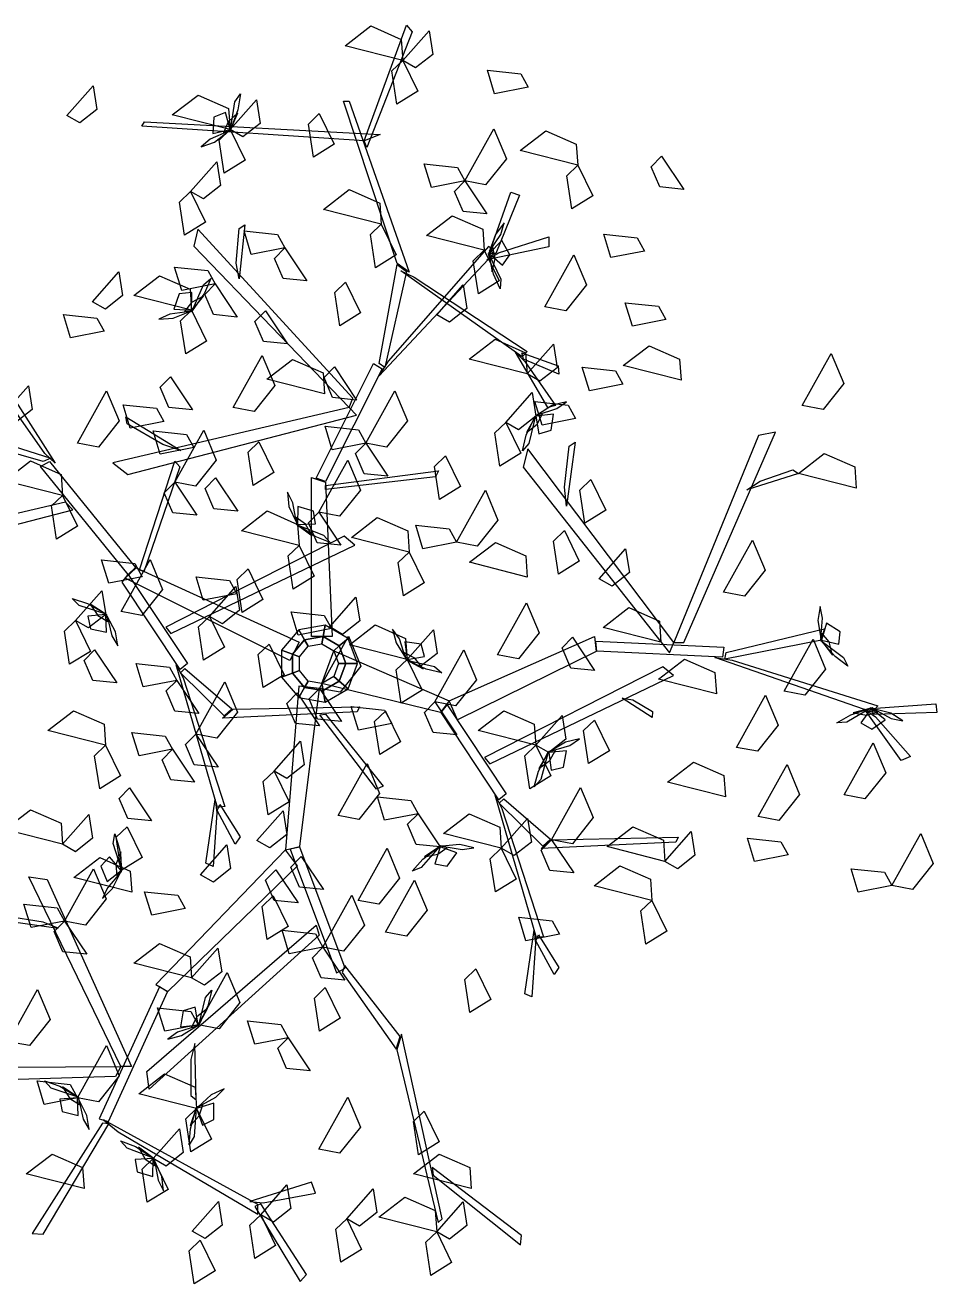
# Model space of a CAD drawing. Extents: x -1.7 to 1.39, y -1.4 to 1.41.
# Drawn here: x -0.645 to 1.392, y -1.399 to 1.412 of the extents above; entities that cross this region are included whole.
import ezdxf

# ---------------------------------------------------------------- set-up
doc = ezdxf.new("R2010")
doc.units = 0
doc.header["$MEASUREMENT"] = 0
doc.layers.get('0').update_dxf_attribs({"linetype": 'CONTINUOUS'})

msp = doc.modelspace()

# ---------------------------------------------------------------- linework, layer by layer
at = {"color": 72, "linetype": 'CONTINUOUS'}
for points in [[(0.1988, 1.3329, 2.6654), (0.0698, 1.3657, 2.6376), (0.1274, 1.4101, 2.6256), (0.1955, 1.3801, 2.6455)], [(0.1988, 1.3329, 2.6654), (0.2576, 1.3995, 2.5972), (0.2661, 1.3467, 2.602), (0.2276, 1.3165, 2.6435)], [(0.1988, 1.3329, 2.5277), (0.2322, 1.2643, 2.4996), (0.1857, 1.2355, 2.5995), (0.1744, 1.3095, 2.5841)], [(0.4787, 1.2734, 3.1374), (0.4038, 1.2586, 3.1093), (0.3879, 1.311, 3.2092), (0.4623, 1.303, 3.1939)], [(-0.5517, 1.2099, 3.562), (-0.4929, 1.2765, 3.4938), (-0.4844, 1.2237, 3.4987), (-0.5229, 1.1935, 3.5402)], [(-0.1869, 1.1786, 2.6654), (-0.316, 1.2114, 2.6376), (-0.2584, 1.2557, 2.6256), (-0.1902, 1.2258, 2.6455)], [(-0.1869, 1.1786, 2.6654), (-0.1282, 1.2452, 2.5972), (-0.1197, 1.1924, 2.602), (-0.1581, 1.1622, 2.6435)], [(0.0123, 1.2145, 2.8345), (0.0457, 1.1459, 2.8064), (-0.0008, 1.1171, 2.9063), (-0.0121, 1.1911, 2.8909)], [(-0.1869, 1.1786, 2.6654), (-0.1535, 1.11, 2.6373), (-0.2001, 1.0812, 2.7372), (-0.2113, 1.1552, 2.7218)], [(0.3376, 1.0642, 2.3349), (0.4024, 1.1805, 2.3071), (0.4305, 1.1135, 2.2951), (0.384, 1.0553, 2.315)], [(0.5899, 1.0991, 3.1099), (0.4608, 1.1319, 3.0821), (0.5184, 1.1762, 3.0701), (0.5866, 1.1462, 3.09)], [(-0.2753, 1.0402, 3.2958), (-0.2166, 1.1068, 3.2276), (-0.208, 1.054, 3.2325), (-0.2465, 1.0238, 3.274)], [(0.3376, 1.0642, 2.3349), (0.2628, 1.0495, 2.3068), (0.2468, 1.1018, 2.4067), (0.3213, 1.0938, 2.3913)], [(0.5899, 1.0991, 3.2476), (0.6233, 1.0305, 3.2195), (0.5767, 1.0017, 3.3194), (0.5655, 1.0757, 3.304)], [(0.7772, 1.119, 2.6417), (0.8265, 1.0452, 2.5735), (0.7733, 1.0505, 2.5784), (0.7539, 1.0954, 2.6198)], [(-0.2753, 1.0402, 2.9653), (-0.2419, 0.9717, 2.9373), (-0.2885, 0.9428, 3.0371), (-0.2997, 1.0169, 3.0218)], [(0.1508, 0.9674, 3.1611), (0.0217, 1.0002, 3.1333), (0.0793, 1.0445, 3.1213), (0.1475, 1.0145, 3.1412)], [(0.3376, 1.0642, 2.3349), (0.387, 0.9903, 2.2667), (0.3337, 0.9956, 2.2716), (0.3144, 1.0406, 2.3131)], [(0.381, 0.9092, 2.8031), (0.2519, 0.942, 2.7753), (0.3095, 0.9863, 2.7633), (0.3777, 0.9563, 2.7832)], [(0.1508, 0.9674, 2.8031), (0.1842, 0.8988, 2.775), (0.1376, 0.87, 2.8749), (0.1264, 0.944, 2.8595)], [(-0.0647, 0.9146, 3.4065), (-0.1395, 0.8999, 3.3784), (-0.1554, 0.9522, 3.4783), (-0.081, 0.9442, 3.4629)], [(0.7388, 0.9075, 2.7794), (0.6639, 0.8928, 2.7513), (0.648, 0.9451, 2.8512), (0.7224, 0.9371, 2.8358)], [(-0.0647, 0.9146, 3.4065), (-0.0153, 0.8407, 3.3383), (-0.0686, 0.846, 3.3432), (-0.0879, 0.8909, 3.3847)], [(0.381, 0.9092, 3.0234), (0.4144, 0.8406, 2.9953), (0.3678, 0.8118, 3.0952), (0.3565, 0.8858, 3.0798)], [(-0.2202, 0.834, 2.3349), (-0.295, 0.8193, 2.3068), (-0.3109, 0.8716, 2.4067), (-0.2365, 0.8636, 2.3913)], [(0.5166, 0.7826, 3.0548), (0.5814, 0.899, 3.027), (0.6095, 0.8319, 3.015), (0.563, 0.7737, 3.0349)], [(-0.4943, 0.7941, 3.1611), (-0.4355, 0.8607, 3.0929), (-0.427, 0.8079, 3.0978), (-0.4655, 0.7777, 3.1393)], [(-0.2729, 0.7751, 3.1611), (-0.402, 0.8079, 3.1333), (-0.3444, 0.8523, 3.1213), (-0.2762, 0.8223, 3.1412)], [(-0.2202, 0.834, 2.3349), (-0.1708, 0.7601, 2.2667), (-0.2241, 0.7654, 2.2716), (-0.2434, 0.8103, 2.3131)], [(0.0712, 0.8379, 3.5437), (0.1046, 0.7693, 3.5156), (0.0581, 0.7405, 3.6155), (0.0468, 0.8145, 3.6001)], [(0.2747, 0.765, 2.8031), (0.3335, 0.8316, 2.7349), (0.342, 0.7788, 2.7398), (0.3035, 0.7486, 2.7812)], [(0.7868, 0.7544, 2.6417), (0.712, 0.7397, 2.6136), (0.6961, 0.7921, 2.7135), (0.7705, 0.784, 2.6981)], [(-0.4685, 0.7282, 1.616), (-0.5433, 0.7134, 1.5879), (-0.5593, 0.7658, 1.6878), (-0.4849, 0.7578, 1.6724)], [(-0.2729, 0.7751, 3.1611), (-0.2395, 0.7065, 3.133), (-0.2861, 0.6777, 3.2329), (-0.2974, 0.7517, 3.2175)], [(-0.1082, 0.7737, 2.6417), (-0.0589, 0.6999, 2.5735), (-0.1121, 0.7052, 2.5784), (-0.1314, 0.7501, 2.6198)], [(0.4766, 0.6331, 3.562), (0.3475, 0.666, 3.5342), (0.4051, 0.7103, 3.5222), (0.4733, 0.6803, 3.5421)], [(0.4766, 0.6331, 3.562), (0.5353, 0.6997, 3.4938), (0.5439, 0.6469, 3.4987), (0.5054, 0.6167, 3.5402)], [(0.8205, 0.6188, 2.9722), (0.6915, 0.6516, 2.9444), (0.7491, 0.6959, 2.9324), (0.8172, 0.6659, 2.9523)], [(1.0914, 0.5621, 3.3155), (1.1562, 0.6785, 3.2877), (1.1843, 0.6114, 3.2757), (1.1378, 0.5532, 3.2956)], [(-0.1798, 0.5579, 3.4065), (-0.115, 0.6743, 3.3787), (-0.0869, 0.6072, 3.3667), (-0.1333, 0.549, 3.3866)], [(0.024, 0.5882, 3.1099), (-0.1051, 0.621, 3.0821), (-0.0475, 0.6654, 3.0701), (0.0207, 0.6354, 3.09)], [(0.0461, 0.6485, 2.6417), (0.0955, 0.5747, 2.5735), (0.0422, 0.58, 2.5784), (0.0229, 0.6249, 2.6198)], [(0.6907, 0.6102, 2.7794), (0.6159, 0.5955, 2.7513), (0.5999, 0.6479, 2.8512), (0.6744, 0.6398, 2.8358)], [(-0.3202, 0.6267, 1.9448), (-0.2708, 0.5529, 1.8765), (-0.3241, 0.5582, 1.8814), (-0.3434, 0.6031, 1.9229)], [(-0.6963, 0.5399, 3.562), (-0.6376, 0.6065, 3.4938), (-0.6291, 0.5537, 3.4987), (-0.6675, 0.5235, 3.5402)], [(-0.5275, 0.4786, 2.4726), (-0.4628, 0.5949, 2.4448), (-0.4347, 0.5279, 2.4328), (-0.4811, 0.4697, 2.4527)], [(0.1163, 0.4786, 2.3349), (0.181, 0.5949, 2.3071), (0.2091, 0.5279, 2.2951), (0.1627, 0.4697, 2.315)], [(0.429, 0.5247, 2.8031), (0.4878, 0.5913, 2.7349), (0.4963, 0.5384, 2.7398), (0.4578, 0.5083, 2.7812)], [(-0.3353, 0.5266, 2.6929), (-0.4101, 0.5119, 2.6648), (-0.426, 0.5643, 2.7647), (-0.3516, 0.5562, 2.7494)], [(0.5849, 0.5334, 2.6417), (0.5101, 0.5187, 2.6136), (0.4941, 0.5711, 2.7135), (0.5686, 0.563, 2.6981)], [(-0.2682, 0.4684, 2.4726), (-0.3431, 0.4537, 2.4445), (-0.359, 0.5061, 2.5444), (-0.2846, 0.498, 2.529)], [(-0.3107, 0.3913, 3.1272), (-0.2459, 0.5077, 3.0994), (-0.2178, 0.4406, 3.0873), (-0.2642, 0.3825, 3.1072)], [(0.1163, 0.4786, 2.748), (0.0414, 0.4638, 2.7199), (0.0255, 0.5162, 2.8198), (0.0999, 0.5082, 2.8044)], [(0.429, 0.5247, 2.8031), (0.4624, 0.4561, 2.775), (0.4159, 0.4273, 2.8749), (0.4046, 0.5013, 2.8595)], [(-0.1224, 0.4815, 3.562), (-0.0891, 0.4129, 3.5339), (-0.1356, 0.3841, 3.6338), (-0.1469, 0.4581, 3.6184)], [(0.1163, 0.4786, 2.3349), (0.1656, 0.4047, 2.2667), (0.1124, 0.41, 2.2716), (0.093, 0.4549, 2.3131)], [(1.2119, 0.378, 3.646), (1.0829, 0.4108, 3.6182), (1.1405, 0.4552, 3.6062), (1.2086, 0.4252, 3.6261)], [(-0.5613, 0.3615, 2.6654), (-0.6904, 0.3943, 2.6376), (-0.6327, 0.4387, 2.6256), (-0.5646, 0.4087, 2.6455)], [(0.0113, 0.3242, 2.8306), (0.0761, 0.4406, 2.8029), (0.1042, 0.3736, 2.7908), (0.0577, 0.3154, 2.8107)], [(0.2945, 0.4497, 3.562), (0.3278, 0.3812, 3.5339), (0.2813, 0.3524, 3.6338), (0.27, 0.4264, 3.6184)], [(-0.2193, 0.4006, 1.3681), (-0.17, 0.3267, 1.2999), (-0.2232, 0.332, 1.3048), (-0.2426, 0.3769, 1.3463)], [(0.619, 0.3971, 3.1099), (0.6524, 0.3285, 3.0818), (0.6058, 0.2997, 3.1817), (0.5946, 0.3737, 3.1663)], [(-0.3107, 0.3913, 3.2098), (-0.2613, 0.3175, 3.1416), (-0.3146, 0.3228, 3.1465), (-0.3339, 0.3677, 3.1879)], [(0.3186, 0.2572, 2.4726), (0.3834, 0.3736, 2.4448), (0.4115, 0.3065, 2.4328), (0.3651, 0.2484, 2.4527)], [(-0.5613, 0.3615, 2.6654), (-0.5279, 0.2929, 2.6373), (-0.5745, 0.2641, 2.7372), (-0.5857, 0.3381, 2.7218)], [(-0.0327, 0.2499, 3.562), (-0.1618, 0.2827, 3.5342), (-0.1042, 0.327, 3.5222), (-0.0361, 0.297, 3.5421)], [(0.0113, 0.3242, 1.8942), (0.0606, 0.2504, 1.826), (0.0074, 0.2557, 1.8309), (-0.0119, 0.3006, 1.8724)], [(0.2133, 0.2351, 3.1822), (0.0843, 0.2679, 3.1545), (0.1419, 0.3122, 3.1424), (0.21, 0.2822, 3.1623)], [(0.3186, 0.2572, 1.7565), (0.2438, 0.2425, 1.7285), (0.2279, 0.2949, 1.8283), (0.3023, 0.2868, 1.813)], [(0.5599, 0.2831, 3.1822), (0.5933, 0.2146, 3.1542), (0.5467, 0.1857, 3.254), (0.5355, 0.2597, 3.2387)], [(0.4771, 0.1794, 2.6654), (0.348, 0.2122, 2.6376), (0.4057, 0.2565, 2.6256), (0.4738, 0.2265, 2.6455)], [(0.9156, 0.1456, 3.4065), (0.9803, 0.2619, 3.3787), (1.0084, 0.1949, 3.3667), (0.962, 0.1367, 3.3866)], [(-0.0327, 0.2499, 3.562), (0.0006, 0.1813, 3.5339), (-0.0459, 0.1525, 3.6338), (-0.0572, 0.2265, 3.6184)], [(0.2133, 0.2351, 2.9068), (0.2467, 0.1665, 2.8788), (0.2002, 0.1377, 2.9786), (0.1889, 0.2117, 2.9633)], [(0.638, 0.1757, 3.1099), (0.6967, 0.2423, 3.0417), (0.7052, 0.1895, 3.0466), (0.6667, 0.1593, 3.088)], [(-0.3833, 0.1801, 2.1972), (-0.4582, 0.1653, 2.1691), (-0.4741, 0.2177, 2.269), (-0.3997, 0.2097, 2.2536)], [(-0.4305, 0.1021, 1.2304), (-0.3658, 0.2184, 1.2027), (-0.3377, 0.1514, 1.1906), (-0.3841, 0.0932, 1.2105)], [(-0.1469, 0.1975, 1.6986), (-0.1135, 0.1289, 1.6706), (-0.16, 0.1001, 1.7704), (-0.1713, 0.1741, 1.7551)], [(-0.1721, 0.1421, 2.4726), (-0.2469, 0.1274, 2.4445), (-0.2629, 0.1798, 2.5444), (-0.1885, 0.1717, 2.529)], [(-0.5322, 0.082, 2.5277), (-0.4735, 0.1486, 2.4595), (-0.4649, 0.0958, 2.4643), (-0.5034, 0.0656, 2.5058)], [(-0.2329, 0.0913, 1.6986), (-0.1741, 0.1579, 1.6304), (-0.1656, 0.105, 1.6353), (-0.2041, 0.0749, 1.6768)], [(0.0356, 0.0678, 3.562), (0.0943, 0.1344, 3.4938), (0.1028, 0.0815, 3.4987), (0.0643, 0.0513, 3.5402)], [(0.4108, 0.0055, 2.7794), (0.4755, 0.1219, 2.7516), (0.5036, 0.0549, 2.7396), (0.4572, -0.0033, 2.7595)], [(-0.2329, 0.0913, 1.6986), (-0.1995, 0.0227, 1.6706), (-0.246, -0.0061, 1.7704), (-0.2573, 0.0679, 1.7551)], [(0.04, 0.0641, 1.3681), (-0.0349, 0.0494, 1.3401), (-0.0508, 0.1018, 1.4399), (0.0236, 0.0937, 1.4246)], [(0.7756, 0.0339, 2.6654), (0.6465, 0.0667, 2.6376), (0.7041, 0.1111, 2.6256), (0.7723, 0.0811, 2.6455)], [(-0.5322, 0.082, 3.2988), (-0.4988, 0.0134, 3.2707), (-0.5454, -0.0154, 3.3706), (-0.5566, 0.0586, 3.3553)], [(0.2085, -0.0048, 1.6986), (0.0795, 0.028, 1.6709), (0.1371, 0.0723, 1.6588), (0.2052, 0.0423, 1.6787)], [(0.2085, -0.0048, 1.6986), (0.2673, 0.0617, 1.6304), (0.2758, 0.0089, 1.6353), (0.2373, -0.0213, 1.6768)], [(-0.0998, 0.0298, 3.562), (-0.0664, -0.0388, 3.5339), (-0.1129, -0.0676, 3.6338), (-0.1242, 0.0064, 3.6184)], [(0.0126, -0.0693, 1.2303), (0.0774, 0.0471, 1.2025), (0.1055, -0.0199, 1.1905), (0.059, -0.0781, 1.2104)], [(0.5779, 0.0447, 2.748), (0.6273, -0.0291, 2.6798), (0.574, -0.0238, 2.6847), (0.5547, 0.0211, 2.7262)], [(1.0509, -0.0758, 3.4065), (1.1156, 0.0406, 3.3787), (1.1437, -0.0265, 3.3667), (1.0973, -0.0846, 3.3866)], [(-0.4896, 0.0169, 2.3349), (-0.4402, -0.0569, 2.2667), (-0.4935, -0.0517, 2.2716), (-0.5128, -0.0067, 2.3131)], [(0.2706, -0.0995, 1.8942), (0.3353, 0.0169, 1.8665), (0.3634, -0.0501, 1.8544), (0.317, -0.1083, 1.8743)], [(-0.3062, -0.0514, 1.7565), (-0.381, -0.0661, 1.7285), (-0.3969, -0.0138, 1.8283), (-0.3225, -0.0218, 1.813)], [(0.2085, -0.0048, 1.6986), (0.2419, -0.0734, 1.6706), (0.1954, -0.1022, 1.7704), (0.1841, -0.0282, 1.7551)], [(0.8995, -0.0812, 3.1611), (0.7705, -0.0484, 3.1333), (0.8281, -0.004, 3.1213), (0.8962, -0.034, 3.1412)], [(-0.3062, -0.0514, 2.1972), (-0.2568, -0.1252, 2.129), (-0.3101, -0.12, 2.1339), (-0.3294, -0.075, 2.1753)], [(-0.2632, -0.1714, 1.9448), (-0.1985, -0.055, 1.917), (-0.1704, -0.1221, 1.9049), (-0.2168, -0.1803, 1.9249)], [(-0.0368, -0.0792, 2.3349), (0.0126, -0.1531, 2.2667), (-0.0407, -0.1478, 2.2716), (-0.06, -0.1029, 2.3131)], [(0.0126, -0.0693, 1.0926), (0.062, -0.1431, 1.0244), (0.0087, -0.1378, 1.0292), (-0.0106, -0.0929, 1.0707)], [(0.1745, -0.1475, 2.3349), (0.0996, -0.1623, 2.3068), (0.0837, -0.1099, 2.4067), (0.1581, -0.1179, 2.3913)], [(0.2706, -0.0995, 2.3349), (0.3199, -0.1733, 2.2667), (0.2667, -0.168, 2.2716), (0.2473, -0.1231, 2.3131)], [(0.9446, -0.201, 3.4065), (1.0094, -0.0846, 3.3787), (1.0375, -0.1517, 3.3667), (0.9911, -0.2099, 3.3866)], [(-0.4652, -0.1963, 2.8031), (-0.5942, -0.1635, 2.7753), (-0.5366, -0.1191, 2.7633), (-0.4685, -0.1491, 2.7832)], [(0.1605, -0.1199, 1.5609), (0.1939, -0.1885, 1.5329), (0.1473, -0.2173, 1.6327), (0.136, -0.1433, 1.6174)], [(0.4961, -0.1963, 2.6654), (0.367, -0.1635, 2.6376), (0.4246, -0.1191, 2.6256), (0.4928, -0.1491, 2.6455)], [(0.4961, -0.1963, 2.6654), (0.5548, -0.1297, 2.5972), (0.5633, -0.1825, 2.602), (0.5249, -0.2127, 2.6435)], [(0.6274, -0.14, 3.8742), (0.6608, -0.2086, 3.8461), (0.6142, -0.2374, 3.946), (0.603, -0.1634, 3.9306)], [(-0.3154, -0.2053, 3.1583), (-0.3903, -0.22, 3.1302), (-0.4062, -0.1676, 3.2301), (-0.3318, -0.1757, 3.2147)], [(-0.4652, -0.1963, 2.5277), (-0.4318, -0.2649, 2.4996), (-0.4783, -0.2937, 2.5995), (-0.4896, -0.2197, 2.5841)], [(-0.2632, -0.1714, 1.9448), (-0.2139, -0.2452, 1.8765), (-0.2672, -0.24, 1.8814), (-0.2865, -0.195, 1.9229)], [(-0.0887, -0.254, 1.5609), (-0.0299, -0.1874, 1.4927), (-0.0214, -0.2403, 1.4976), (-0.0599, -0.2704, 1.5391)], [(0.4961, -0.1963, 2.6654), (0.5295, -0.2649, 2.6373), (0.4829, -0.2937, 2.7372), (0.4716, -0.2197, 2.7218)], [(1.185, -0.3073, 3.4065), (1.2497, -0.1909, 3.3787), (1.2778, -0.2579, 3.3667), (1.2314, -0.3161, 3.3866)], [(-0.3154, -0.2053, 1.3681), (-0.2661, -0.2791, 1.2999), (-0.3194, -0.2738, 1.3048), (-0.3387, -0.2289, 1.3463)], [(0.0542, -0.3535, 1.9448), (0.119, -0.2372, 1.917), (0.1471, -0.3042, 1.9049), (0.1006, -0.3624, 1.9249)], [(0.9198, -0.3114, 3.0785), (0.7907, -0.2786, 3.0507), (0.8483, -0.2342, 3.0387), (0.9165, -0.2642, 3.0586)], [(0.9927, -0.3553, 3.4065), (1.0575, -0.239, 3.3787), (1.0856, -0.306, 3.3667), (1.0391, -0.3642, 3.3866)], [(-0.0887, -0.254, 1.5609), (-0.0553, -0.3226, 1.5329), (-0.1019, -0.3514, 1.6327), (-0.1131, -0.2774, 1.6174)], [(-0.4116, -0.2913, 3.296), (-0.3622, -0.3651, 3.2278), (-0.4155, -0.3598, 3.2327), (-0.4348, -0.3149, 3.2742)], [(0.5315, -0.4074, 3.2986), (0.5963, -0.291, 3.2708), (0.6244, -0.358, 3.2588), (0.5779, -0.4162, 3.2787)], [(0.233, -0.3492, 3.4363), (0.1582, -0.3639, 3.4082), (0.1422, -0.3115, 3.5081), (0.2167, -0.3196, 3.4927)], [(-0.5613, -0.4176, 3.2988), (-0.6904, -0.3848, 3.2711), (-0.6327, -0.3405, 3.259), (-0.5646, -0.3705, 3.2789)], [(-0.5613, -0.4176, 2.5277), (-0.5025, -0.351, 2.4595), (-0.494, -0.4039, 2.4643), (-0.5325, -0.434, 2.5058)], [(-0.1271, -0.4093, 3.4914), (-0.0683, -0.3427, 3.4232), (-0.0598, -0.3955, 3.4281), (-0.0983, -0.4257, 3.4696)], [(0.233, -0.3492, 3.2986), (0.2824, -0.423, 3.2304), (0.2291, -0.4177, 3.2353), (0.2098, -0.3728, 3.2768)], [(0.4189, -0.4265, 2.6654), (0.2899, -0.3937, 2.6376), (0.3475, -0.3493, 2.6256), (0.4156, -0.3793, 2.6455)], [(0.4189, -0.4265, 2.6654), (0.4777, -0.3599, 2.5972), (0.4862, -0.4127, 2.602), (0.4477, -0.4429, 2.6435)], [(-0.4171, -0.3784, 2.8031), (-0.3837, -0.447, 2.775), (-0.4303, -0.4758, 2.8749), (-0.4415, -0.4018, 2.8595)], [(0.7844, -0.4556, 3.0785), (0.6554, -0.4227, 3.0507), (0.713, -0.3784, 3.0387), (0.7811, -0.4084, 3.0586)], [(0.7844, -0.4556, 3.1611), (0.8432, -0.389, 3.0929), (0.8517, -0.4418, 3.0978), (0.8132, -0.472, 3.1393)], [(1.2912, -0.5096, 3.4065), (1.356, -0.3933, 3.3787), (1.3841, -0.4603, 3.3667), (1.3376, -0.5185, 3.3866)], [(-0.2531, -0.4855, 1.6986), (-0.1944, -0.4189, 1.6304), (-0.1859, -0.4717, 1.6353), (-0.2243, -0.5019, 1.6768)], [(0.5315, -0.4074, 3.2986), (0.5809, -0.4812, 3.2304), (0.5276, -0.4759, 3.2353), (0.5083, -0.431, 3.2768)], [(1.0597, -0.4413, 3.2688), (0.9849, -0.4561, 3.2407), (0.969, -0.4037, 3.3406), (1.0434, -0.4117, 3.3252)], [(-0.4066, -0.5244, 3.1884), (-0.5357, -0.4916, 3.1607), (-0.4781, -0.4473, 3.1486), (-0.4099, -0.4773, 3.1685)], [(-0.0279, -0.4448, 2.1972), (0.0214, -0.5186, 2.129), (-0.0318, -0.5133, 2.1339), (-0.0512, -0.4684, 2.1753)], [(0.099, -0.5427, 3.4363), (0.1637, -0.4263, 3.4085), (0.1918, -0.4934, 3.3965), (0.1454, -0.5516, 3.4164)], [(0.4189, -0.4265, 2.6654), (0.4523, -0.4951, 2.6373), (0.4058, -0.5239, 2.7372), (0.3945, -0.4499, 2.7218)], [(-0.5566, -0.589, 2.4726), (-0.4918, -0.4726, 2.4448), (-0.4637, -0.5396, 2.4328), (-0.5102, -0.5978, 2.4527)], [(-0.0844, -0.4744, 3.2986), (-0.0351, -0.5482, 3.2304), (-0.0884, -0.5429, 3.2353), (-0.1077, -0.498, 3.2768)], [(0.7554, -0.5428, 3.1611), (0.6263, -0.51, 3.1333), (0.6839, -0.4657, 3.1213), (0.752, -0.4957, 3.1412)], [(1.2912, -0.5096, 3.4065), (1.2164, -0.5244, 3.3784), (1.2004, -0.472, 3.4783), (1.2748, -0.48, 3.4629)], [(0.1605, -0.6141, 1.9448), (0.2252, -0.4977, 1.917), (0.2533, -0.5648, 1.9049), (0.2069, -0.623, 1.9249)], [(-0.2872, -0.5611, 2.1972), (-0.362, -0.5759, 2.1691), (-0.378, -0.5235, 2.269), (-0.3036, -0.5315, 2.2536)], [(-0.0908, -0.5327, 2.6654), (-0.0574, -0.6013, 2.6373), (-0.104, -0.6301, 2.7372), (-0.1152, -0.5561, 2.7218)], [(0.0202, -0.6472, 2.4726), (0.0849, -0.5308, 2.4448), (0.113, -0.5978, 2.4328), (0.0666, -0.656, 2.4527)], [(-0.5566, -0.589, 2.4726), (-0.6314, -0.6037, 2.4445), (-0.6474, -0.5513, 2.5444), (-0.573, -0.5594, 2.529)], [(0.7554, -0.5428, 3.1611), (0.7887, -0.6114, 3.133), (0.7422, -0.6402, 3.2329), (0.7309, -0.5662, 3.2175)], [(-0.5566, -0.589, 2.748), (-0.5073, -0.6628, 2.6798), (-0.5605, -0.6575, 2.6847), (-0.5798, -0.6126, 2.7262)], [(0.5488, -0.6181, 2.8306), (0.474, -0.6328, 2.8026), (0.4581, -0.5804, 2.9024), (0.5325, -0.5885, 2.8871)], [(0.0202, -0.6472, 2.1972), (-0.0547, -0.6619, 2.1691), (-0.0706, -0.6095, 2.269), (0.0038, -0.6176, 2.2536)], [(-0.2729, -0.7161, 2.6654), (-0.402, -0.6833, 2.6376), (-0.3444, -0.639, 2.6256), (-0.2762, -0.669, 2.6455)], [(-0.2729, -0.7161, 3.1611), (-0.2142, -0.6495, 3.0929), (-0.2057, -0.7024, 3.0978), (-0.2441, -0.7325, 3.1393)], [(0.0202, -0.6472, 2.8857), (0.0695, -0.721, 2.8175), (0.0162, -0.7157, 2.8224), (-0.0031, -0.6708, 2.8639)], [(0.362, -0.6959, 3.1611), (0.3954, -0.7645, 3.133), (0.3488, -0.7933, 3.2329), (0.3376, -0.7193, 3.2175)], [(-0.2581, -0.8204, 2.3349), (-0.1934, -0.7041, 2.3071), (-0.1653, -0.7711, 2.2951), (-0.2117, -0.8293, 2.315)], [(-0.6818, -0.8584, 2.1972), (-0.6171, -0.742, 2.1694), (-0.589, -0.8091, 2.1574), (-0.6354, -0.8672, 2.1773)], [(0.0258, -0.7376, 2.6654), (0.0592, -0.8062, 2.6373), (0.0127, -0.835, 2.7372), (0.0014, -0.761, 2.7218)], [(-0.2581, -0.8204, 2.3349), (-0.3329, -0.8352, 2.3068), (-0.3489, -0.7828, 2.4067), (-0.2745, -0.7908, 2.3913)], [(-0.057, -0.8495, 2.748), (-0.1318, -0.8642, 2.7199), (-0.1478, -0.8119, 2.8198), (-0.0734, -0.8199, 2.8044)], [(-0.5275, -0.9836, 2.8306), (-0.4628, -0.8672, 2.8029), (-0.4347, -0.9343, 2.7908), (-0.4811, -0.9925, 2.8107)], [(-0.057, -0.8495, 2.3349), (-0.0077, -0.9234, 2.2667), (-0.0609, -0.9181, 2.2716), (-0.0802, -0.8732, 2.3131)], [(-0.5275, -0.9836, 2.3349), (-0.6023, -0.9983, 2.3068), (-0.6183, -0.9459, 2.4067), (-0.5439, -0.954, 2.3913)], [(-0.2617, -1.0073, 2.2247), (-0.3908, -0.9745, 2.197), (-0.3332, -0.9302, 2.1849), (-0.265, -0.9602, 2.2048)], [(0.0113, -1.0987, 2.8306), (0.0761, -0.9823, 2.8029), (0.1042, -1.0494, 2.7908), (0.0577, -1.1076, 2.8107)], [(-0.2617, -1.0073, 3.1611), (-0.2283, -1.0759, 3.133), (-0.2749, -1.1047, 3.2329), (-0.2861, -1.0307, 3.2175)], [(0.2469, -1.0134, 2.6654), (0.2803, -1.0819, 2.6373), (0.2337, -1.1108, 2.7372), (0.2225, -1.0367, 2.7218)], [(-0.3589, -1.1196, 2.8031), (-0.3002, -1.053, 2.7349), (-0.2917, -1.1058, 2.7398), (-0.3301, -1.136, 2.7812)], [(-0.5132, -1.1866, 2.6654), (-0.6423, -1.1538, 2.6376), (-0.5847, -1.1095, 2.6256), (-0.5166, -1.1395, 2.6455)], [(-0.3589, -1.1196, 2.5277), (-0.3255, -1.1882, 2.4996), (-0.3721, -1.217, 2.5995), (-0.3834, -1.143, 2.5841)], [(0.3519, -1.1866, 2.6654), (0.2228, -1.1538, 2.6376), (0.2804, -1.1095, 2.6256), (0.3486, -1.1395, 2.6455)], [(-0.1186, -1.2448, 2.6654), (-0.0599, -1.1782, 2.5972), (-0.0514, -1.2311, 2.602), (-0.0898, -1.2612, 2.6435)], [(0.0736, -1.2537, 2.6654), (0.1324, -1.1871, 2.5972), (0.1409, -1.2399, 2.602), (0.1024, -1.2701, 2.6435)], [(0.2747, -1.2828, 2.6654), (0.1457, -1.25, 2.6376), (0.2033, -1.2056, 2.6256), (0.2714, -1.2356, 2.6455)], [(-0.2715, -1.2818, 3.562), (-0.2128, -1.2152, 3.4938), (-0.2043, -1.268, 3.4987), (-0.2427, -1.2982, 3.5402)], [(0.2747, -1.2828, 3.1611), (0.3335, -1.2162, 3.0929), (0.342, -1.269, 3.0978), (0.3035, -1.2992, 3.1393)], [(-0.1186, -1.2448, 2.6654), (-0.0852, -1.3134, 2.6373), (-0.1318, -1.3422, 2.7372), (-0.143, -1.2682, 2.7218)], [(0.0736, -1.2537, 3.0785), (0.107, -1.3223, 3.0504), (0.0605, -1.3511, 3.1503), (0.0492, -1.2771, 3.1349)], [(0.2747, -1.2828, 3.1611), (0.3081, -1.3514, 3.133), (0.2616, -1.3802, 3.2329), (0.2503, -1.3062, 3.2175)], [(-0.254, -1.3017, 2.5277), (-0.2206, -1.3703, 2.4996), (-0.2671, -1.3991, 2.5995), (-0.2784, -1.3251, 2.5841)]]:
    msp.add_3dface(points, dxfattribs=at)
at = {"color": 34, "linetype": 'CONTINUOUS'}
for points in [[(0.1126, 1.1533, 3.1509), (0.2072, 1.4118, 3.5646), (0.2198, 1.397, 3.5408), (0.1189, 1.1384, 3.1272)], [(0.1862, 0.8799, 2.7135), (0.0664, 1.2424, 3.2936), (0.079, 1.2424, 3.2936), (0.2135, 0.8606, 2.6826)], [(0.1126, 1.1533, 3.1509), (-0.3839, 1.186, 3.4263), (-0.3783, 1.1957, 3.4353), (0.1484, 1.1678, 3.1512)], [(0.3921, 0.9022, 2.4808), (0.4404, 1.0387, 2.8593), (0.4593, 1.0324, 2.8418), (0.4068, 0.9022, 2.4808)], [(0.0874, 0.5789, 2.1221), (-0.2593, 0.9559, 2.5445), (-0.2677, 0.918, 2.502), (0.079, 0.5583, 2.099)], [(-0.1732, 0.8805, 2.4738), (-0.1669, 0.9575, 2.6206), (-0.1542, 0.9656, 2.6361), (-0.1669, 0.8454, 2.4068)], [(0.4124, 0.9033, 2.4771), (0.5249, 0.9388, 2.4369), (0.5249, 0.9165, 2.4118), (0.3867, 0.8876, 2.4778)], [(0.1673, 0.6615, 2.2147), (0.3921, 0.918, 2.502), (0.4005, 0.9008, 2.4827), (0.1462, 0.6288, 2.178)], [(0.1462, 0.6559, 2.2097), (0.1862, 0.8776, 2.7165), (0.2072, 0.862, 2.6807), (0.1589, 0.6474, 2.1904)], [(0.2247, 0.8493, 2.7135), (0.4765, 0.683, 3.0972), (0.4656, 0.6714, 3.0715), (0.1946, 0.8632, 2.6645)], [(-0.601, 0.4552, 1.6499), (-0.7543, 0.6731, 2.0957), (-0.7335, 0.6767, 2.0826), (-0.578, 0.4334, 1.5985)], [(0.4718, 0.6608, 3.0671), (0.5399, 0.5623, 3.043), (0.5229, 0.5579, 3.0095), (0.4505, 0.6818, 3.0612)], [(0.465, 0.68, 3.0701), (0.5457, 0.6512, 3.4923), (0.5473, 0.6321, 3.4729), (0.4687, 0.6657, 3.0701)], [(0.0055, 0.3999, 1.9215), (0.1336, 0.6564, 2.2089), (0.1525, 0.6443, 2.1954), (0.0265, 0.393, 1.9138)], [(-0.6046, 0.4371, 1.6306), (-0.9002, 0.5221, 2.011), (-0.8687, 0.5345, 2.0012), (-0.5871, 0.4448, 1.6263)], [(0.079, 0.5583, 2.099), (-0.4491, 0.4347, 2.4102), (-0.4154, 0.4084, 2.3789), (0.0957, 0.5405, 2.0819)], [(-0.3373, 0.4751, 2.3615), (-0.4166, 0.5218, 2.4847), (-0.4196, 0.5374, 2.4977), (-0.2971, 0.462, 2.3053)], [(0.5602, 0.3799, 3.3437), (0.5709, 0.4713, 3.4669), (0.5839, 0.4804, 3.4798), (0.5645, 0.3378, 3.2875)], [(0.8269, 0.0335, 3.1043), (1.0315, 0.503, 3.5266), (0.9935, 0.4954, 3.4842), (0.8046, 0.0328, 3.0811)], [(0.8046, 0.0328, 3.0811), (0.478, 0.4658, 3.3923), (0.4677, 0.4244, 3.3611), (0.7951, 0.0104, 3.0641)], [(-0.4144, 0.185, 1.4148), (-0.6109, 0.4265, 1.6265), (-0.5906, 0.4375, 1.6165), (-0.3982, 0.2004, 1.4091)], [(-0.389, 0.1957, 1.3975), (-0.3101, 0.4382, 1.4399), (-0.2991, 0.4257, 1.4226), (-0.3798, 0.1911, 1.3859)], [(-0.0051, 0.0468, 1.3599), (-0.0051, 0.4019, 1.9281), (0.0265, 0.3915, 1.9115), (0.0412, 0.0468, 1.3599)], [(0.0265, 0.3841, 1.8996), (0.2786, 0.4168, 1.9519), (0.2723, 0.4034, 1.9305), (0.0265, 0.3752, 1.8853)], [(0.9974, 0.3937, 3.456), (1.0703, 0.4191, 3.6028), (1.0829, 0.4108, 3.6182), (0.9678, 0.3738, 3.389)], [(-0.555, 0.3469, 1.5625), (-1.0831, 0.2233, 1.8737), (-1.0494, 0.197, 1.8425), (-0.5383, 0.3291, 1.5455)], [(-0.3191, 0.0532, 1.6826), (0.0917, 0.2506, 2.2467), (0.0679, 0.2703, 2.19), (-0.3305, 0.0674, 1.6517)], [(-0.0536, -0.0072, 0.9597), (-0.4216, 0.1768, 1.4207), (-0.3967, 0.1996, 1.4072), (-0.0329, 0.0342, 0.9597)], [(-0.4144, 0.185, 1.4148), (-0.2822, -0.0137, 1.7985), (-0.2985, -0.0271, 1.7805), (-0.4279, 0.1679, 1.4045)], [(-0.0205, 0.0391, 0.3934), (-0.0335, 0.0616), (-0.0719, 0.0159), (-0.0474, 0.007, 0.3934)], [(0.0208, 0.0464, 0.3934), (0.0253, 0.072), (-0.0335, 0.0616), (-0.0205, 0.0391, 0.3934)], [(0.0571, 0.0254, 0.3934), (0.0771, 0.0421), (0.0253, 0.072), (0.0208, 0.0464, 0.3934)], [(0.9211, 0.0108, 3.1919), (1.1401, 0.0639, 3.6987), (1.1342, 0.0384, 3.6629), (0.9185, -0.0042, 3.1726)], [(-0.0123, 0.0249, 1.5738), (-0.0205, 0.0391, 0.3934), (-0.0474, 0.007, 0.3934), (-0.032, 0.0013, 1.5738)], [(0.018, 0.0302, 1.5738), (0.0208, 0.0464, 0.3934), (-0.0205, 0.0391, 0.3934), (-0.0123, 0.0249, 1.5738)], [(0.0446, 0.0148, 1.5738), (0.0571, 0.0254, 0.3934), (0.0208, 0.0464, 0.3934), (0.018, 0.0302, 1.5738)], [(0.0715, -0.014, 0.3934), (0.0975, -0.014), (0.0771, 0.0421), (0.0571, 0.0254, 0.3934)], [(0.3028, -0.0971, 2.342), (0.6276, 0.0465, 2.9103), (0.6309, 0.0134, 2.8936), (0.3215, -0.1394, 2.342)], [(0.63, 0.036, 2.9037), (0.9164, 0.0225, 3.1911), (0.9131, 0.0003, 3.1776), (0.6322, 0.014, 2.896)], [(-0.0474, 0.007, 0.3934), (-0.0719, 0.0159), (-0.0719, -0.0439), (-0.0474, -0.035, 0.3934)], [(-0.032, 0.0013, 1.5738), (-0.0474, 0.007, 0.3934), (-0.0474, -0.035, 0.3934), (-0.032, -0.0294, 1.5738)], [(0.0446, 0.0148, 1.5738), (0.3028, -0.0971, 2.342), (0.2834, -0.123, 2.3217), (0.018, -0.0582, 1.5738)], [(0.0551, -0.014, 1.5738), (0.0715, -0.014, 0.3934), (0.0571, 0.0254, 0.3934), (0.0446, 0.0148, 1.5738)], [(-0.2921, -0.046, 1.8063), (-0.199, -0.3331, 2.19), (-0.2148, -0.3353, 2.1643), (-0.3071, -0.0164, 1.7573)], [(-0.2879, -0.0249, 1.7991), (-0.1831, -0.1149, 2.3805), (-0.2002, -0.1304, 2.3394), (-0.2976, -0.0344, 1.777)], [(0.0446, -0.0429, 1.5738), (0.0571, -0.0534, 0.3934), (0.0715, -0.014, 0.3934), (0.0551, -0.014, 1.5738)], [(0.0571, -0.0534, 0.3934), (0.0771, -0.0701), (0.0975, -0.014), (0.0715, -0.014, 0.3934)], [(0.3931, -0.2381, 2.6027), (0.8039, -0.0407, 3.1668), (0.7801, -0.021, 3.1101), (0.3817, -0.2239, 2.5718)], [(0.9348, -0.0061, 3.1968), (1.2603, -0.1081, 3.4842), (1.2479, -0.1227, 3.4649), (0.8964, -0.0002, 3.1602)], [(-0.0474, -0.035, 0.3934), (-0.0719, -0.0439), (-0.0335, -0.0896), (-0.0205, -0.0671, 0.3934)], [(-0.032, -0.0294, 1.5738), (-0.0474, -0.035, 0.3934), (-0.0205, -0.0671, 0.3934), (-0.0123, -0.0529, 1.5738)], [(-0.0123, -0.0529, 1.5738), (-0.0205, -0.0671, 0.3934), (0.0208, -0.0744, 0.3934), (0.018, -0.0582, 1.5738)], [(0.018, -0.0582, 1.5738), (0.0208, -0.0744, 0.3934), (0.0571, -0.0534, 0.3934), (0.0446, -0.0429, 1.5738)], [(0.0208, -0.0744, 0.3934), (0.0253, -0.1), (0.0771, -0.0701), (0.0571, -0.0534, 0.3934)], [(-0.0333, -0.064, 1.2328), (-0.0633, -0.4296, 1.7817), (-0.0311, -0.4225, 1.7639), (0.0126, -0.0693, 1.2303)], [(-0.0205, -0.0671, 0.3934), (-0.0335, -0.0896), (0.0253, -0.1), (0.0208, -0.0744, 0.3934)], [(-0.1807, -0.116, 2.3785), (0.1022, -0.1102, 3.089), (0.0971, -0.1217, 3.089), (-0.2042, -0.1355, 2.3406)], [(0.2978, -0.1064, 2.3349), (0.43, -0.305, 2.7186), (0.4137, -0.3185, 2.7006), (0.2843, -0.1234, 2.3246)], [(0.7129, -0.0947, 3.0673), (0.7566, -0.1209, 3.241), (0.7564, -0.1346, 3.2593), (0.6892, -0.0911, 2.9881)], [(1.2457, -0.1145, 3.4629), (1.3902, -0.1035, 3.8415), (1.3921, -0.1233, 3.824), (1.2517, -0.1279, 3.4629)], [(0.0259, -0.127, 2.9143), (0.1548, -0.2874, 3.4209), (0.1401, -0.2947, 3.3918), (0.0137, -0.1285, 2.8851)], [(1.255, -0.1326, 3.4593), (1.333, -0.2211, 3.4191), (1.3125, -0.2302, 3.394), (1.2302, -0.1154, 3.4599)], [(0.4201, -0.3374, 2.7264), (0.5132, -0.6244, 3.1101), (0.4974, -0.6267, 3.0844), (0.4051, -0.3078, 2.6774)], [(-0.2165, -0.3475, 2.1598), (-0.2247, -0.4669, 2.1357), (-0.2408, -0.4598, 2.1023), (-0.2201, -0.3178, 2.154)], [(-0.2099, -0.3283, 2.1629), (-0.1648, -0.4011, 2.5851), (-0.1754, -0.417, 2.5656), (-0.2158, -0.3417, 2.1629)], [(0.4243, -0.3163, 2.7192), (0.5291, -0.4063, 3.3006), (0.512, -0.4217, 3.2595), (0.4146, -0.3258, 2.6971)], [(0.5315, -0.4074, 3.2986), (0.8144, -0.4015, 4.0091), (0.8093, -0.4131, 4.0091), (0.508, -0.4268, 3.2607)], [(-0.0633, -0.4296, 1.7817), (-0.3527, -0.7303, 2.2288), (-0.3259, -0.746, 2.2037), (-0.0365, -0.4656, 1.7641)], [(-0.0527, -0.4286, 1.7747), (0.0505, -0.7045, 2.0411), (0.0704, -0.6944, 2.0272), (-0.0312, -0.424, 1.7662)], [(-0.4313, -0.9136, 2.3178), (-0.6368, -0.4905, 2.8502), (-0.5958, -0.4965, 2.8146), (-0.4072, -0.9137, 2.2999)], [(-0.6049, -0.5911, 2.7501), (-0.6889, -0.5777, 2.8855), (-0.7033, -0.5864, 2.8948), (-0.5709, -0.6049, 2.6846)], [(0.0118, -0.6203, 1.961), (-0.3678, -0.9646, 2.3825), (-0.3726, -0.9251, 2.3425), (0.0054, -0.5983, 1.9395)], [(0.4957, -0.6388, 3.08), (0.4875, -0.7583, 3.0558), (0.4714, -0.7512, 3.0224), (0.4921, -0.6092, 3.0741)], [(0.5023, -0.6196, 3.083), (0.5474, -0.6924, 3.5052), (0.5368, -0.7084, 3.4858), (0.4964, -0.6331, 3.083)], [(0.0635, -0.7042, 2.0418), (0.184, -0.8749, 2.5662), (0.1927, -0.847, 2.5369), (0.0691, -0.6883, 2.0265)], [(-0.3449, -0.7361, 2.2191), (-0.4796, -1.0307, 2.3755), (-0.4588, -1.0363, 2.3586), (-0.3271, -0.7473, 2.2056)], [(0.1859, -0.8764, 2.5634), (0.2776, -1.2622, 3.1176), (0.2867, -1.2539, 3.1217), (0.1961, -0.8419, 2.5407)], [(-0.2749, -0.898, 2.311), (-0.2747, -0.9785, 2.4533), (-0.2628, -0.9883, 2.4676), (-0.2659, -0.8623, 2.2456)], [(-0.4433, -0.9359, 2.3311), (-0.9515, -0.9518, 2.765), (-0.9255, -0.9165, 2.7379), (-0.4313, -0.9136, 2.3178)], [(-0.4371, -1.0594, 2.3675), (-0.1251, -1.2437, 2.5778), (-0.1247, -1.2219, 2.5683), (-0.4699, -1.0328, 2.3422)], [(-0.4719, -1.0404, 2.3716), (-0.6295, -1.287, 2.7809), (-0.6045, -1.2882, 2.7429), (-0.4577, -1.042, 2.3507)], [(0.2671, -1.1562, 2.9868), (0.4621, -1.3119, 3.4404), (0.4639, -1.291, 3.4202), (0.2644, -1.1395, 2.9645)], [(-0.113, -1.2182, 2.5642), (0.0041, -1.1964, 2.5329), (-0.0053, -1.1724, 2.5184), (-0.1428, -1.2151, 2.5664)], [(-0.1318, -1.2261, 2.5642), (-0.0304, -1.3942, 2.8778), (-0.0159, -1.378, 2.8675), (-0.1185, -1.2202, 2.5671)]]:
    msp.add_3dface(points, dxfattribs=at)
at = {"color": 210, "linetype": 'CONTINUOUS'}
for points in [[(-0.1857, 1.1778, 2.6696), (-0.1766, 1.2406, 2.6375), (-0.1639, 1.2584, 2.6913), (-0.1694, 1.2228, 2.7076)], [(-0.1869, 1.1786, 2.6654), (-0.1973, 1.217, 2.6085), (-0.2236, 1.2066, 2.5775), (-0.2258, 1.1702, 2.6124)], [(-0.187, 1.1761, 2.6695), (-0.1694, 1.2163, 2.7377), (-0.1916, 1.1956, 2.8024), (-0.2013, 1.1717, 2.7559)], [(-0.1904, 1.175, 2.6619), (-0.2316, 1.1574, 2.648), (-0.2519, 1.1401, 2.6949), (-0.2216, 1.1508, 2.7197)], [(0.393, 0.9071, 2.4773), (0.4177, 0.9445, 2.4635), (0.4251, 0.9701, 2.5103), (0.4057, 0.9445, 2.5351)], [(0.3921, 0.9022, 2.4808), (0.4219, 0.8758, 2.4239), (0.4382, 0.899, 2.3929), (0.4199, 0.9306, 2.4278)], [(0.3906, 0.9022, 2.485), (0.4176, 0.8447, 2.4529), (0.4168, 0.8229, 2.5067), (0.4018, 0.8556, 2.523)], [(0.3908, 0.9043, 2.4849), (0.3983, 0.861, 2.5531), (0.4054, 0.8906, 2.6178), (0.4003, 0.9159, 2.5713)], [(-0.272, 0.774, 3.1653), (-0.2465, 0.8322, 3.1333), (-0.2296, 0.8459, 3.1871), (-0.2443, 0.8131, 3.2033)], [(-0.2729, 0.7751, 3.1611), (-0.2727, 0.8149, 3.1042), (-0.3009, 0.8119, 3.0732), (-0.3126, 0.7773, 3.1081)], [(-0.2736, 0.7727, 3.1653), (-0.2461, 0.8069, 3.2334), (-0.273, 0.7928, 3.2982), (-0.2886, 0.7723, 3.2517)], [(-0.2772, 0.7726, 3.1576), (-0.3217, 0.7665, 3.1438), (-0.3458, 0.7552, 3.1906), (-0.3138, 0.7575, 3.2155)], [(0.5001, 0.5417, 2.7363), (0.5428, 0.5555, 2.7224), (0.5645, 0.5709, 2.7693), (0.5334, 0.563, 2.7941)], [(0.4952, 0.5394, 2.744), (0.4804, 0.4777, 2.7119), (0.4661, 0.4611, 2.7657), (0.4748, 0.4961, 2.782)], [(0.4966, 0.5409, 2.7439), (0.4754, 0.5025, 2.812), (0.4995, 0.5211, 2.8768), (0.5113, 0.544, 2.8303)], [(0.4963, 0.5384, 2.7398), (0.5031, 0.4992, 2.6829), (0.5303, 0.5072, 2.6519), (0.5358, 0.5433, 2.6868)], [(-0.0388, 0.3012, 3.5386), (-0.0467, 0.3454, 3.5248), (-0.0589, 0.3691, 3.5716), (-0.0554, 0.3371, 3.5964)], [(-0.0385, 0.2977, 3.5463), (-0.0033, 0.2715, 3.6144), (-0.0184, 0.2978, 3.6791), (-0.0396, 0.3126, 3.6326)], [(-0.0361, 0.297, 3.5421), (0.0037, 0.2985, 3.4852), (-0.0005, 0.3265, 3.4542), (-0.0355, 0.3368, 3.4891)], [(-0.0372, 0.296, 3.5463), (0.022, 0.273, 3.5142), (0.0364, 0.2566, 3.568), (0.003, 0.27, 3.5843)], [(-0.4639, 0.0968, 2.4686), (-0.5245, 0.1159, 2.4365), (-0.5399, 0.1313, 2.4903), (-0.5057, 0.1202, 2.5066)], [(-0.4625, 0.0953, 2.4685), (-0.4993, 0.1191, 2.5366), (-0.4825, 0.0938, 2.6014), (-0.4604, 0.0804, 2.5549)], [(1.1327, 0.0432, 3.6594), (1.1369, 0.0878, 3.6455), (1.1314, 0.1139, 3.6924), (1.1263, 0.0822, 3.7172)], [(-0.4649, 0.0958, 2.4643), (-0.5045, 0.0917, 2.4075), (-0.4985, 0.064, 2.3765), (-0.4629, 0.056, 2.4114)], [(-0.4619, 0.0917, 2.4609), (-0.4512, 0.0482, 2.447), (-0.4374, 0.0254, 2.4939), (-0.443, 0.057, 2.5187)], [(0.2052, -0.0011, 1.6952), (0.1912, 0.0415, 1.6813), (0.1758, 0.0632, 1.7282), (0.1838, 0.0321, 1.753)], [(1.1342, 0.0384, 3.6629), (1.1729, 0.0292, 3.606), (1.1764, 0.0573, 3.575), (1.1453, 0.0766, 3.6099)], [(0.2085, -0.0048, 1.6986), (0.2477, 0.0022, 1.6418), (0.2396, 0.0293, 1.6108), (0.2035, 0.0346, 1.6456)], [(1.1321, 0.0396, 3.667), (1.159, 0.005, 3.7351), (1.1514, 0.0344, 3.7999), (1.135, 0.0543, 3.7534)], [(1.1329, 0.0377, 3.6671), (1.1838, -0.0003, 3.635), (1.1933, -0.0199, 3.6888), (1.1647, 0.0019, 3.7051)], [(0.206, -0.0046, 1.7028), (0.2446, -0.0255, 1.7709), (0.2259, -0.0016, 1.8357), (0.2029, 0.0101, 1.7892)], [(0.2076, -0.006, 1.7029), (0.2694, -0.0205, 1.6708), (0.286, -0.0346, 1.7246), (0.251, -0.0261, 1.7408)], [(1.2457, -0.113, 3.4672), (1.1908, -0.1449, 3.4351), (1.169, -0.1461, 3.4889), (1.2002, -0.1282, 3.5052)], [(1.2477, -0.113, 3.4671), (1.2053, -0.1242, 3.5352), (1.2354, -0.1288, 3.6), (1.2601, -0.1214, 3.5535)], [(1.2457, -0.1145, 3.4629), (1.2221, -0.1465, 3.4061), (1.2466, -0.1607, 3.3751), (1.2765, -0.1397, 3.41)], [(1.2507, -0.115, 3.4595), (1.2902, -0.1363, 3.4456), (1.3163, -0.1415, 3.4925), (1.2891, -0.1243, 3.5173)], [(0.5287, -0.2095, 2.6401), (0.5718, -0.197, 2.6262), (0.594, -0.1823, 2.6731), (0.5626, -0.1892, 2.6979)], [(0.5237, -0.2117, 2.6478), (0.5072, -0.273, 2.6157), (0.4925, -0.2891, 2.6695), (0.5022, -0.2544, 2.6858)], [(0.5252, -0.2102, 2.6477), (0.503, -0.248, 2.7158), (0.5275, -0.2301, 2.7806), (0.54, -0.2075, 2.7341)], [(0.5249, -0.2127, 2.6435), (0.5306, -0.2521, 2.5867), (0.558, -0.2449, 2.5557), (0.5645, -0.209, 2.5906)], [(-0.4288, -0.476, 2.8791), (-0.4481, -0.4155, 2.847), (-0.4445, -0.394, 2.9008), (-0.4338, -0.4284, 2.9171)], [(0.2818, -0.4216, 3.2346), (0.2402, -0.4696, 3.2026), (0.2199, -0.4777, 3.2564), (0.2437, -0.4507, 3.2726)], [(0.2837, -0.4209, 3.2346), (0.2473, -0.4453, 3.3027), (0.2771, -0.4399, 3.3675), (0.2982, -0.425, 3.3209)], [(0.2872, -0.4219, 3.2269), (0.3315, -0.4293, 3.2131), (0.3578, -0.4257, 3.2599), (0.3266, -0.4183, 3.2848)], [(-0.4303, -0.4758, 2.8749), (-0.4564, -0.4458, 2.818), (-0.4756, -0.4667, 2.787), (-0.4615, -0.5004, 2.8219)], [(-0.4292, -0.4781, 2.879), (-0.431, -0.4342, 2.9472), (-0.442, -0.4626, 3.0119), (-0.4402, -0.4883, 2.9654)], [(0.2824, -0.423, 3.2304), (0.2703, -0.4609, 3.1735), (0.2981, -0.4664, 3.1425), (0.3196, -0.4369, 3.1774)], [(-0.4318, -0.4806, 2.8714), (-0.4612, -0.5145, 2.8576), (-0.4719, -0.5389, 2.9044), (-0.4493, -0.516, 2.9292)], [(-0.257, -0.8214, 2.3391), (-0.242, -0.7597, 2.307), (-0.2277, -0.7432, 2.3608), (-0.2365, -0.7781, 2.3771)], [(-0.2581, -0.8204, 2.3349), (-0.2648, -0.7812, 2.278), (-0.292, -0.7891, 2.247), (-0.2976, -0.8252, 2.2819)], [(-0.2584, -0.8229, 2.3391), (-0.2371, -0.7845, 2.4072), (-0.2612, -0.8031, 2.4719), (-0.2731, -0.826, 2.4254)], [(-0.2619, -0.8237, 2.3314), (-0.3046, -0.8374, 2.3176), (-0.3264, -0.8526, 2.3644), (-0.2953, -0.8449, 2.3892)], [(-0.5264, -0.9826, 2.3391), (-0.5864, -0.9618, 2.307), (-0.6015, -0.946, 2.3608), (-0.5676, -0.958, 2.3771)], [(-0.5275, -0.9836, 2.3349), (-0.5672, -0.9865, 2.278), (-0.5619, -1.0144, 2.247), (-0.5265, -1.0234, 2.2819)], [(-0.5251, -0.9841, 2.3391), (-0.5612, -0.9593, 2.4072), (-0.5451, -0.985, 2.4719), (-0.5234, -0.999, 2.4254)], [(-0.2585, -1.0035, 3.1576), (-0.2188, -0.9826, 3.1438), (-0.1999, -0.9639, 3.1906), (-0.2293, -0.9768, 3.2155)], [(-0.5246, -0.9877, 2.3314), (-0.5151, -1.0315, 2.3176), (-0.502, -1.0547, 2.3644), (-0.5067, -1.0229, 2.3892)], [(-0.263, -1.0066, 3.1653), (-0.2671, -1.07, 3.1333), (-0.2784, -1.0886, 3.1871), (-0.2757, -1.0528, 3.2033)], [(-0.2619, -1.0049, 3.1653), (-0.2762, -1.0463, 3.2334), (-0.2557, -1.0239, 3.2982), (-0.2479, -0.9993, 3.2517)], [(-0.2617, -1.0073, 3.1611), (-0.2483, -1.0448, 3.1042), (-0.2229, -1.0324, 3.0732), (-0.2236, -0.9959, 3.1081)], [(-0.3578, -1.1186, 2.5319), (-0.4171, -1.0959, 2.4998), (-0.4317, -1.0796, 2.5536), (-0.3982, -1.0928, 2.5699)], [(-0.3565, -1.1202, 2.5318), (-0.3919, -1.0942, 2.5999), (-0.3766, -1.1205, 2.6647), (-0.3553, -1.1352, 2.6182)], [(-0.3589, -1.1196, 2.5277), (-0.3987, -1.1213, 2.4708), (-0.3943, -1.1493, 2.4398), (-0.3592, -1.1594, 2.4747)], [(-0.3562, -1.1238, 2.5242), (-0.348, -1.1679, 2.5103), (-0.3357, -1.1915, 2.5572), (-0.3394, -1.1596, 2.582)]]:
    msp.add_3dface(points, dxfattribs=at)

doc.saveas('drawing.dxf')
